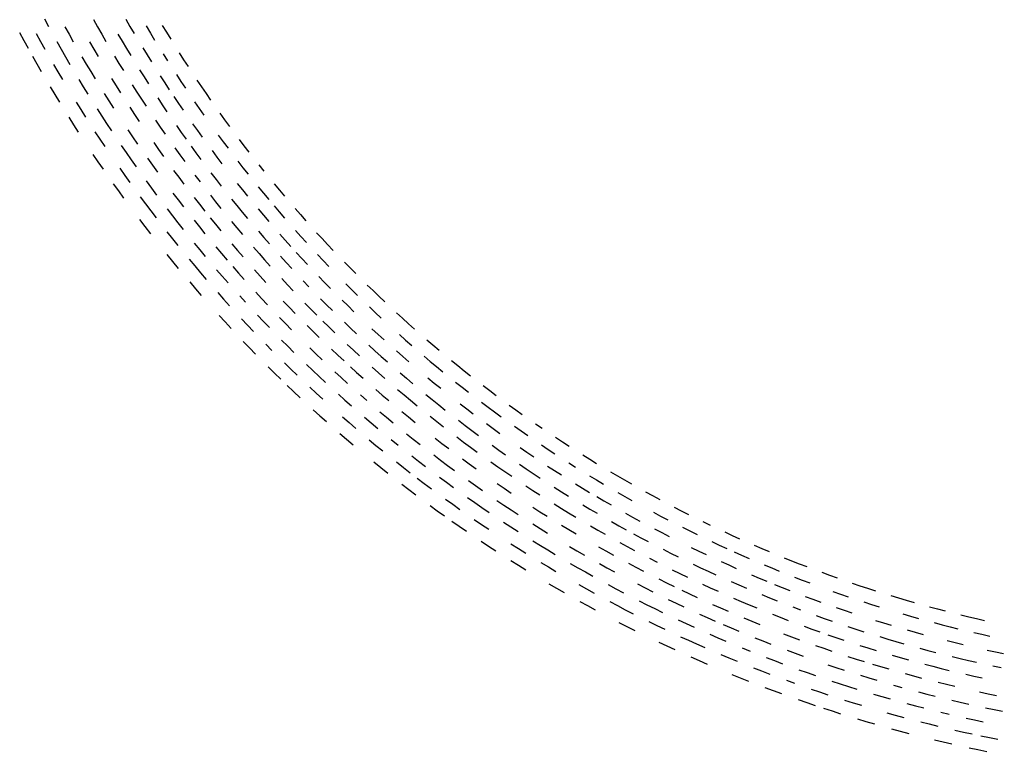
# Model space of a CAD drawing. Header units: metres. Extents: x -298 to 300, y -298 to 299.
# Drawn here: x -263.1 to -57, y -291.8 to -137.6 of the extents above; entities that cross this region are included whole.
import ezdxf

# ---------------------------------------------------------------- set-up
doc = ezdxf.new("R2010")
doc.units = ezdxf.units.M

msp = doc.modelspace()

# ---------------------------------------------------------------- linework, layer by layer
for p, q in [((-257.93048, -137.46767, -692.8203), (-257.059, -139.08412, -692.8203)), ((-247.60555, -137.65047, -692.8203), (-246.73317, -139.20198, -692.8203)), ((-240.76448, -137.5937, -692.8203), (-239.89262, -139.10219, -692.8203)), ((-253.60881, -139.1592, -692.8203), (-252.72682, -140.74843, -692.8203)), ((-246.73317, -139.20198, -692.8203), (-245.85109, -140.748, -692.8203)), ((-239.89262, -139.10219, -692.8203), (-239.0113, -140.60521, -692.8203)), ((-236.48625, -138.99913, -692.8203), (-235.60567, -140.4807, -692.8203)), ((-233.08955, -138.86073, -692.8203), (-232.20992, -140.32094, -692.8203)), ((-263.14932, -140.39293, -692.8203), (-262.25928, -142.04222, -692.8203)), ((-262.25928, -142.04222, -692.8203), (-261.35895, -143.68587, -692.8203)), ((-259.63626, -140.60548, -692.8203), (-258.74506, -142.23256, -692.8203)), ((-258.74506, -142.23256, -692.8203), (-257.84366, -143.85399, -692.8203)), ((-252.72682, -140.74843, -692.8203), (-251.83488, -142.33208, -692.8203)), ((-245.85109, -140.748, -692.8203), (-244.9593, -142.28838, -692.8203)), ((-242.42653, -140.69435, -692.8203), (-241.53517, -142.21321, -692.8203)), ((-241.53517, -142.21321, -692.8203), (-240.6343, -143.72646, -692.8203)), ((-235.60567, -140.4807, -692.8203), (-234.71577, -141.95668, -692.8203)), ((-232.20992, -140.32094, -692.8203), (-231.32112, -141.77559, -692.8203)), ((-255.28575, -142.30037, -692.8203), (-254.38399, -143.90004, -692.8203)), ((-254.38399, -143.90004, -692.8203), (-253.47224, -145.494, -692.8203)), ((-248.39262, -142.32802, -692.8203), (-247.49086, -143.88438, -692.8203)), ((-247.49086, -143.88438, -692.8203), (-246.57936, -145.43501, -692.8203)), ((-240.6343, -143.72646, -692.8203), (-239.72389, -145.23396, -692.8203)), ((-237.22044, -143.59438, -692.8203), (-236.31099, -145.08044, -692.8203)), ((-260.4483, -145.32384, -692.8203), (-259.52737, -146.95601, -692.8203)), ((-253.47224, -145.494, -692.8203), (-252.55049, -147.0822, -692.8203)), ((-250.02126, -145.48233, -692.8203), (-249.09966, -147.04881, -692.8203)), ((-243.1468, -145.35219, -692.8203), (-242.22615, -146.87547, -692.8203)), ((-236.31099, -145.08044, -692.8203), (-235.39223, -146.56075, -692.8203)), ((-232.90831, -144.89174, -692.8203), (-231.9908, -146.35065, -692.8203)), ((-229.51619, -144.66795, -692.8203), (-228.60017, -146.10555, -692.8203)), ((-228.60017, -146.10555, -692.8203), (-227.67513, -147.53734, -692.8203)), ((-259.52737, -146.95601, -692.8203), (-258.59625, -148.58237, -692.8203)), ((-256.0104, -147.07965, -692.8203), (-255.07866, -148.68378, -692.8203)), ((-249.09966, -147.04881, -692.8203), (-248.16823, -148.60947, -692.8203)), ((-242.22615, -146.87547, -692.8203), (-241.29597, -148.39291, -692.8203)), ((-237.8749, -148.23166, -692.8203), (-236.9363, -149.7217, -692.8203)), ((-255.07866, -148.68378, -692.8203), (-254.13686, -150.28197, -692.8203)), ((-250.67714, -150.24101, -692.8203), (-249.72566, -151.8115, -692.8203)), ((-248.16823, -148.60947, -692.8203), (-247.22707, -150.16423, -692.8203)), ((-243.78664, -150.05202, -692.8203), (-242.8365, -151.5792, -692.8203)), ((-236.9363, -149.7217, -692.8203), (-235.98836, -151.20581, -692.8203)), ((-233.52687, -149.50383, -692.8203), (-232.5804, -150.9665, -692.8203)), ((-230.12843, -149.25099, -692.8203), (-229.18361, -150.6923, -692.8203)), ((-225.79823, -150.38332, -692.8203), (-224.84639, -151.79736, -692.8203)), ((-256.70343, -151.81729, -692.8203), (-255.74184, -153.42575, -692.8203)), ((-249.72566, -151.8115, -692.8203), (-248.76433, -153.37595, -692.8203)), ((-242.8365, -151.5792, -692.8203), (-241.87679, -153.10036, -692.8203)), ((-239.40715, -151.41008, -692.8203), (-238.44856, -152.90968, -692.8203)), ((-232.5804, -150.9665, -692.8203), (-231.62477, -152.4232, -692.8203)), ((-229.18361, -150.6923, -692.8203), (-228.22975, -152.12764, -692.8203)), ((-224.84639, -151.79736, -692.8203), (-223.8857, -153.2054, -692.8203)), ((-255.74184, -153.42575, -692.8203), (-254.77019, -155.02812, -692.8203)), ((-245.31544, -153.25581, -692.8203), (-244.34517, -154.7925, -692.8203)), ((-238.44856, -152.90968, -692.8203), (-237.4806, -154.40321, -692.8203)), ((-237.4806, -154.40321, -692.8203), (-236.50328, -155.89061, -692.8203)), ((-234.06465, -154.15598, -692.8203), (-233.08894, -155.62192, -692.8203)), ((-230.65999, -153.87384, -692.8203), (-229.68617, -155.31837, -692.8203)), ((-223.8857, -153.2054, -692.8203), (-222.91621, -154.60736, -692.8203)), ((-251.25148, -155.04054, -692.8203), (-250.26982, -156.61452, -692.8203)), ((-250.26982, -156.61452, -692.8203), (-249.27834, -158.18228, -692.8203)), ((-246.8123, -156.48657, -692.8203), (-245.82167, -158.03258, -692.8203)), ((-244.34517, -154.7925, -692.8203), (-243.36525, -156.32306, -692.8203)), ((-239.92879, -156.12437, -692.8203), (-238.94063, -157.62712, -692.8203)), ((-233.08894, -155.62192, -692.8203), (-232.10408, -157.08165, -692.8203)), ((-229.68617, -155.31837, -692.8203), (-228.70326, -156.75674, -692.8203)), ((-226.29515, -154.98015, -692.8203), (-225.31447, -156.39722, -692.8203)), ((-225.31447, -156.39722, -692.8203), (-224.3249, -157.80804, -692.8203)), ((-252.79674, -158.21432, -692.8203), (-251.79506, -159.79803, -692.8203)), ((-245.82167, -158.03258, -692.8203), (-244.82137, -159.57233, -692.8203)), ((-238.94063, -157.62712, -692.8203), (-237.94301, -159.12363, -692.8203)), ((-220.95094, -157.3928, -692.8203), (-219.95525, -158.7762, -692.8203)), ((-251.79506, -159.79803, -692.8203), (-250.78346, -161.37543, -692.8203)), ((-244.82137, -159.57233, -692.8203), (-243.81142, -161.10574, -692.8203)), ((-234.5207, -158.84682, -692.8203), (-233.51558, -160.31549, -692.8203)), ((-233.51558, -160.31549, -692.8203), (-232.5012, -161.77779, -692.8203)), ((-230.10695, -159.98242, -692.8203), (-229.09477, -161.42331, -692.8203)), ((-226.71053, -159.61478, -692.8203), (-225.7007, -161.03432, -692.8203)), ((-219.95525, -158.7762, -692.8203), (-218.95088, -160.15329, -692.8203)), ((-247.26591, -161.2989, -692.8203), (-246.24507, -162.84764, -692.8203)), ((-246.24507, -162.84764, -692.8203), (-245.21455, -164.38991, -692.8203)), ((-240.36812, -160.87726, -692.8203), (-239.35005, -162.38264, -692.8203)), ((-239.35005, -162.38264, -692.8203), (-238.32259, -163.8816, -692.8203)), ((-229.09477, -161.42331, -692.8203), (-228.07356, -162.8578, -692.8203)), ((-225.7007, -161.03432, -692.8203), (-224.68202, -162.44748, -692.8203)), ((-221.30336, -162.00284, -692.8203), (-220.2787, -163.3883, -692.8203)), ((-241.76277, -164.15335, -692.8203), (-240.72414, -165.66742, -692.8203)), ((-234.89412, -163.57501, -692.8203), (-233.8593, -165.0459, -692.8203)), ((-230.44508, -164.68312, -692.8203), (-229.4034, -166.126, -692.8203)), ((-227.04338, -164.28584, -692.8203), (-226.00429, -165.70734, -692.8203)), ((-220.2787, -163.3883, -692.8203), (-219.24538, -164.7673, -692.8203)), ((-216.9163, -162.88837, -692.8203), (-215.88618, -164.24623, -692.8203)), ((-215.88618, -164.24623, -692.8203), (-214.84755, -165.5976, -692.8203)), ((-247.68956, -166.0689, -692.8203), (-246.63866, -167.62029, -692.8203)), ((-240.72414, -165.66742, -692.8203), (-239.67604, -167.17491, -692.8203)), ((-236.23958, -166.85992, -692.8203), (-235.18404, -168.33919, -692.8203)), ((-233.8593, -165.0459, -692.8203), (-232.81526, -166.51024, -692.8203)), ((-229.4034, -166.126, -692.8203), (-228.35268, -167.5623, -692.8203)), ((-226.00429, -165.70734, -692.8203), (-224.95625, -167.12228, -692.8203)), ((-222.61818, -165.25441, -692.8203), (-221.57307, -166.64806, -692.8203)), ((-221.57307, -166.64806, -692.8203), (-220.51924, -168.03511, -692.8203)), ((-246.63866, -167.62029, -692.8203), (-245.57808, -169.16505, -692.8203)), ((-242.06514, -168.9774, -692.8203), (-240.9962, -170.49324, -692.8203)), ((-239.67604, -167.17491, -692.8203), (-238.61845, -168.6758, -692.8203)), ((-235.18404, -168.33919, -692.8203), (-234.11928, -169.81178, -692.8203)), ((-217.15285, -167.50566, -692.8203), (-216.09377, -168.86488, -692.8203)), ((-216.09377, -168.86488, -692.8203), (-215.02614, -170.21744, -692.8203)), ((-212.74501, -168.28055, -692.8203), (-211.68114, -169.61205, -692.8203)), ((-240.9962, -170.49324, -692.8203), (-239.91777, -172.00232, -692.8203)), ((-230.69966, -169.41908, -692.8203), (-229.62825, -170.86343, -692.8203)), ((-229.62825, -170.86343, -692.8203), (-228.54774, -172.30103, -692.8203)), ((-226.22426, -170.41492, -692.8203), (-225.14668, -171.83112, -692.8203)), ((-222.83366, -169.93224, -692.8203), (-221.75917, -171.32712, -692.8203)), ((-243.4279, -172.23434, -692.8203), (-242.33842, -173.75879, -692.8203)), ((-236.47517, -171.6574, -692.8203), (-235.38957, -173.138, -692.8203)), ((-235.38957, -173.138, -692.8203), (-234.2947, -174.61176, -692.8203)), ((-221.75917, -171.32712, -692.8203), (-220.67598, -172.71521, -692.8203)), ((-217.30586, -172.15607, -692.8203), (-216.21754, -173.51616, -692.8203)), ((-212.86555, -172.9022, -692.8203), (-211.77269, -174.23434, -692.8203)), ((-209.52846, -172.2548, -692.8203), (-208.43974, -173.56598, -692.8203)), ((-242.33842, -173.75879, -692.8203), (-241.2394, -175.27634, -692.8203)), ((-237.73262, -174.99995, -692.8203), (-236.62599, -176.48839, -692.8203)), ((-230.86986, -174.18892, -692.8203), (-229.76845, -175.63423, -692.8203)), ((-226.35985, -175.15565, -692.8203), (-225.25252, -176.57257, -692.8203)), ((-222.96498, -174.64304, -692.8203), (-221.86092, -176.03862, -692.8203)), ((-216.21754, -173.51616, -692.8203), (-215.12074, -174.86935, -692.8203)), ((-211.77269, -174.23434, -692.8203), (-210.67146, -175.55957, -692.8203)), ((-208.43974, -173.56598, -692.8203), (-207.34279, -174.87027, -692.8203)), ((-236.62599, -176.48839, -692.8203), (-235.51003, -177.96983, -692.8203)), ((-229.76845, -175.63423, -692.8203), (-228.65804, -177.07257, -692.8203)), ((-225.25252, -176.57257, -692.8203), (-224.13628, -177.98251, -692.8203)), ((-221.86092, -176.03862, -692.8203), (-220.74812, -177.42723, -692.8203)), ((-218.48357, -175.47083, -692.8203), (-217.3744, -176.83821, -692.8203)), ((-217.3744, -176.83821, -692.8203), (-216.25673, -178.1986, -692.8203)), ((-209.56197, -176.87784, -692.8203), (-208.44423, -178.1891, -692.8203)), ((-235.51003, -177.96983, -692.8203), (-234.38481, -179.44421, -692.8203)), ((-232.07729, -177.53845, -692.8203), (-230.95482, -178.99127, -692.8203)), ((-230.95482, -178.99127, -692.8203), (-229.82329, -180.43698, -692.8203)), ((-216.25673, -178.1986, -692.8203), (-215.13051, -179.55193, -692.8203)), ((-212.90175, -177.55489, -692.8203), (-211.77968, -178.88713, -692.8203)), ((-211.77968, -178.88713, -692.8203), (-210.64925, -180.21227, -692.8203)), ((-208.44423, -178.1891, -692.8203), (-207.31825, -179.49329, -692.8203)), ((-205.12447, -177.458, -692.8203), (-204.00319, -178.74133, -692.8203)), ((-204.00319, -178.74133, -692.8203), (-202.87389, -180.01758, -692.8203)), ((-237.88545, -179.78703, -692.8203), (-236.74867, -181.27641, -692.8203)), ((-236.74867, -181.27641, -692.8203), (-235.60255, -182.7586, -692.8203)), ((-229.82329, -180.43698, -692.8203), (-228.6827, -181.87555, -692.8203)), ((-226.41023, -179.92816, -692.8203), (-225.2729, -181.34526, -692.8203)), ((-225.2729, -181.34526, -692.8203), (-224.12672, -182.7552, -692.8203)), ((-223.01125, -179.38539, -692.8203), (-221.87743, -180.78113, -692.8203)), ((-221.87743, -180.78113, -692.8203), (-220.73488, -182.16974, -692.8203)), ((-218.49654, -180.1833, -692.8203), (-217.3578, -181.55064, -692.8203)), ((-232.1067, -182.37158, -692.8203), (-230.95393, -183.82448, -692.8203)), ((-217.3578, -181.55064, -692.8203), (-216.21053, -182.91081, -692.8203)), ((-212.85274, -182.23715, -692.8203), (-211.70125, -183.56895, -692.8203)), ((-208.36357, -182.8411, -692.8203), (-207.20839, -184.14465, -692.8203)), ((-205.04192, -182.08028, -692.8203), (-203.89162, -183.36299, -692.8203)), ((-203.89162, -183.36299, -692.8203), (-202.73329, -184.63843, -692.8203)), ((-200.59132, -182.54865, -692.8203), (-199.43822, -183.80334, -692.8203)), ((-230.95393, -183.82448, -692.8203), (-229.79207, -185.27007, -692.8203)), ((-226.37459, -184.73099, -692.8203), (-225.2071, -186.14777, -692.8203)), ((-218.42372, -184.92522, -692.8203), (-217.25526, -186.29198, -692.8203)), ((-211.70125, -183.56895, -692.8203), (-210.54146, -184.8935, -692.8203)), ((-207.20839, -184.14465, -692.8203), (-206.04509, -185.44093, -692.8203)), ((-199.43822, -183.80334, -692.8203), (-198.27724, -185.05077, -692.8203)), ((-198.27724, -185.05077, -692.8203), (-197.10844, -186.29085, -692.8203)), ((-232.10878, -187.16151, -692.8203), (-230.9258, -188.61438, -692.8203)), ((-225.2071, -186.14777, -692.8203), (-224.03078, -187.55714, -692.8203)), ((-221.80794, -185.55327, -692.8203), (-220.63545, -186.94131, -692.8203)), ((-220.63545, -186.94131, -692.8203), (-219.45424, -188.32195, -692.8203)), ((-217.25526, -186.29198, -692.8203), (-216.0782, -187.65137, -692.8203)), ((-213.89049, -185.60931, -692.8203), (-212.71782, -186.94757, -692.8203)), ((-212.71782, -186.94757, -692.8203), (-211.53676, -188.2784, -692.8203)), ((-208.19704, -187.52052, -692.8203), (-207.01247, -188.82292, -692.8203)), ((-204.87367, -186.72986, -692.8203), (-203.69417, -188.01138, -692.8203)), ((-200.39275, -187.16728, -692.8203), (-199.21065, -188.42062, -692.8203)), ((-230.9258, -188.61438, -692.8203), (-229.73378, -190.05978, -692.8203)), ((-227.44121, -188.13913, -692.8203), (-226.25233, -189.56253, -692.8203)), ((-226.25233, -189.56253, -692.8203), (-225.05452, -190.97841, -692.8203)), ((-211.53676, -188.2784, -692.8203), (-210.34743, -189.60179, -692.8203)), ((-207.01247, -188.82292, -692.8203), (-205.81981, -190.11784, -692.8203)), ((-203.69417, -188.01138, -692.8203), (-202.50667, -189.28545, -692.8203)), ((-199.21065, -188.42062, -692.8203), (-198.02068, -189.6665, -692.8203)), ((-194.74767, -188.74883, -692.8203), (-193.55574, -189.96661, -692.8203)), ((-225.05452, -190.97841, -692.8203), (-223.84789, -192.38672, -692.8203)), ((-221.65175, -190.35358, -692.8203), (-220.44911, -191.74051, -692.8203)), ((-218.26442, -189.6951, -692.8203), (-217.066, -191.06075, -692.8203)), ((-217.066, -191.06075, -692.8203), (-215.85902, -192.41882, -692.8203)), ((-213.69868, -190.34778, -692.8203), (-212.49626, -191.68471, -692.8203)), ((-212.49626, -191.68471, -692.8203), (-211.28548, -193.01404, -692.8203)), ((-193.55574, -189.96661, -692.8203), (-192.35622, -191.1769, -692.8203)), ((-227.32265, -192.92792, -692.8203), (-226.10359, -194.35054, -692.8203)), ((-220.44911, -191.74051, -692.8203), (-219.23778, -193.11984, -692.8203)), ((-207.9439, -192.22597, -692.8203), (-206.72981, -193.52664, -692.8203)), ((-206.72981, -193.52664, -692.8203), (-205.50764, -194.81967, -692.8203)), ((-203.41023, -192.68503, -692.8203), (-202.19337, -193.9572, -692.8203)), ((-200.10783, -191.81105, -692.8203), (-198.89656, -193.06245, -692.8203)), ((-198.89656, -193.06245, -692.8203), (-197.67747, -194.30624, -692.8203)), ((-194.40425, -193.35881, -692.8203), (-193.1834, -194.57433, -692.8203)), ((-189.93456, -193.57466, -692.8203), (-188.71248, -194.76205, -692.8203)), ((-226.10359, -194.35054, -692.8203), (-224.87569, -195.76546, -692.8203)), ((-221.40822, -195.1804, -692.8203), (-220.17531, -196.56569, -692.8203)), ((-213.41963, -195.11205, -692.8203), (-212.18733, -196.4471, -692.8203)), ((-193.1834, -194.57433, -692.8203), (-191.95497, -195.78215, -692.8203)), ((-188.71248, -194.76205, -692.8203), (-187.48299, -195.94176, -692.8203)), ((-220.17531, -196.56569, -692.8203), (-218.93367, -197.94318, -692.8203)), ((-216.78929, -195.85551, -692.8203), (-215.55223, -197.21172, -692.8203)), ((-212.18733, -196.4471, -692.8203), (-210.94667, -197.77437, -692.8203)), ((-207.60347, -196.95592, -692.8203), (-206.35973, -198.25435, -692.8203)), ((-203.03902, -197.3825, -692.8203), (-201.79274, -198.65222, -692.8203)), ((-199.73592, -196.47844, -692.8203), (-198.49538, -197.7274, -692.8203)), ((-198.49538, -197.7274, -692.8203), (-197.247, -198.96855, -692.8203)), ((-195.21602, -196.77065, -692.8203), (-193.97374, -197.99118, -692.8203)), ((-187.48299, -195.94176, -692.8203), (-186.24611, -197.1137, -692.8203)), ((-221.13893, -199.96349, -692.8203), (-219.87587, -201.34705, -692.8203)), ((-213.05269, -199.90065, -692.8203), (-211.79033, -201.23328, -692.8203)), ((-206.35973, -198.25435, -692.8203), (-205.10786, -199.5449, -692.8203)), ((-201.79274, -198.65222, -692.8203), (-200.53847, -199.91406, -692.8203)), ((-193.97374, -197.99118, -692.8203), (-192.72383, -199.20389, -692.8203)), ((-189.47548, -198.17447, -692.8203), (-188.22456, -199.35887, -692.8203)), ((-188.22456, -199.35887, -692.8203), (-186.9662, -200.53539, -692.8203)), ((-183.75044, -199.4341, -692.8203), (-182.49171, -200.58246, -692.8203)), ((-219.87587, -201.34705, -692.8203), (-218.6042, -202.72264, -692.8203)), ((-216.4247, -200.67456, -692.8203), (-215.15736, -202.02837, -692.8203)), ((-215.15736, -202.02837, -692.8203), (-213.8816, -203.37416, -692.8203)), ((-211.79033, -201.23328, -692.8203), (-210.51964, -202.55792, -692.8203)), ((-208.4405, -200.40532, -692.8203), (-207.17506, -201.70894, -692.8203)), ((-207.17506, -201.70894, -692.8203), (-205.9015, -203.00455, -692.8203)), ((-199.27632, -201.168, -692.8203), (-198.00636, -202.41397, -692.8203)), ((-194.72704, -201.42712, -692.8203), (-193.45555, -202.64447, -692.8203)), ((-182.49171, -200.58246, -692.8203), (-181.22585, -201.7229, -692.8203)), ((-181.22585, -201.7229, -692.8203), (-179.95284, -202.85535, -692.8203)), ((-202.57997, -202.1023, -692.8203), (-201.30403, -203.369, -692.8203)), ((-201.30403, -203.369, -692.8203), (-200.02019, -204.62767, -692.8203)), ((-198.00636, -202.41397, -692.8203), (-196.72859, -203.6519, -692.8203)), ((-193.45555, -202.64447, -692.8203), (-192.17647, -203.85379, -692.8203)), ((-188.92885, -202.79446, -692.8203), (-187.64894, -203.97531, -692.8203)), ((-187.64894, -203.97531, -692.8203), (-186.36162, -205.14809, -692.8203)), ((-183.1473, -204.01709, -692.8203), (-181.85982, -205.16156, -692.8203)), ((-216.03499, -205.44966, -692.8203), (-214.73763, -206.80098, -692.8203)), ((-211.30482, -206.04153, -692.8203), (-210.00398, -207.363, -692.8203)), ((-207.95345, -205.18309, -692.8203), (-206.65804, -206.48352, -692.8203)), ((-194.14989, -206.10355, -692.8203), (-192.84908, -207.31715, -692.8203)), ((-181.85982, -205.16156, -692.8203), (-180.5652, -206.29788, -692.8203)), ((-177.3857, -205.0961, -692.8203), (-176.0916, -206.2043, -692.8203)), ((-214.73763, -206.80098, -692.8203), (-213.43178, -208.14412, -692.8203)), ((-206.65804, -206.48352, -692.8203), (-205.3545, -207.77574, -692.8203)), ((-202.03236, -206.84294, -692.8203), (-200.7267, -208.1061, -692.8203)), ((-200.7267, -208.1061, -692.8203), (-199.4131, -209.36101, -692.8203)), ((-197.42894, -207.12064, -692.8203), (-196.12163, -208.35483, -692.8203)), ((-192.84908, -207.31715, -692.8203), (-191.54063, -208.52254, -692.8203)), ((-189.59563, -206.24818, -692.8203), (-188.29399, -207.43314, -692.8203)), ((-188.29399, -207.43314, -692.8203), (-186.98497, -208.60988, -692.8203)), ((-183.76509, -207.46922, -692.8203), (-182.45595, -208.6175, -692.8203)), ((-176.0916, -206.2043, -692.8203), (-174.7906, -207.30435, -692.8203)), ((-207.37749, -209.98126, -692.8203), (-206.05196, -211.27795, -692.8203)), ((-196.12163, -208.35483, -692.8203), (-194.80663, -209.58076, -692.8203)), ((-186.98497, -208.60988, -692.8203), (-185.6686, -209.77838, -692.8203)), ((-182.45595, -208.6175, -692.8203), (-181.1396, -209.75749, -692.8203)), ((-177.95476, -208.54602, -692.8203), (-176.63902, -209.65775, -692.8203)), ((-176.63902, -209.65775, -692.8203), (-175.3163, -210.76115, -692.8203)), ((-172.16805, -209.47978, -692.8203), (-170.84657, -210.55508, -692.8203)), ((-210.795, -210.80562, -692.8203), (-209.46413, -212.12387, -692.8203)), ((-209.46413, -212.12387, -692.8203), (-208.12502, -213.43373, -692.8203)), ((-206.05196, -211.27795, -692.8203), (-204.71837, -212.56625, -692.8203)), ((-202.72328, -210.33551, -692.8203), (-201.39565, -211.60292, -692.8203)), ((-201.39565, -211.60292, -692.8203), (-200.0601, -212.86195, -692.8203)), ((-196.76253, -211.8459, -692.8203), (-195.42555, -213.07578, -692.8203)), ((-193.48396, -210.79842, -692.8203), (-192.15364, -212.00772, -692.8203)), ((-192.15364, -212.00772, -692.8203), (-190.81581, -213.20862, -692.8203)), ((-188.90126, -210.90851, -692.8203), (-187.57039, -212.08899, -692.8203)), ((-187.57039, -212.08899, -692.8203), (-186.23213, -213.26108, -692.8203)), ((-183.01399, -212.09038, -692.8203), (-181.67586, -213.23383, -692.8203)), ((-175.3163, -210.76115, -692.8203), (-173.98674, -211.8562, -692.8203)), ((-170.84657, -210.55508, -692.8203), (-169.51839, -211.62204, -692.8203)), ((-169.51839, -211.62204, -692.8203), (-168.18355, -212.68062, -692.8203)), ((-200.0601, -212.86195, -692.8203), (-198.71669, -214.11253, -692.8203)), ((-195.42555, -213.07578, -692.8203), (-194.08095, -214.29724, -692.8203)), ((-181.67586, -213.23383, -692.8203), (-180.33058, -214.3688, -692.8203)), ((-177.14815, -213.12752, -692.8203), (-175.80367, -214.23404, -692.8203)), ((-175.80367, -214.23404, -692.8203), (-174.45229, -215.33209, -692.8203)), ((-171.30711, -214.02113, -692.8203), (-169.95717, -215.0909, -692.8203)), ((-206.77773, -214.73512, -692.8203), (-205.42229, -216.02802, -692.8203)), ((-205.42229, -216.02802, -692.8203), (-204.05873, -217.31235, -692.8203)), ((-202.02705, -215.1176, -692.8203), (-200.66942, -216.38051, -692.8203)), ((-200.66942, -216.38051, -692.8203), (-199.30391, -217.63486, -692.8203)), ((-188.11766, -215.58505, -692.8203), (-186.75746, -216.7605, -692.8203)), ((-183.53377, -215.57988, -692.8203), (-182.17372, -216.72649, -692.8203)), ((-169.95717, -215.0909, -692.8203), (-168.60054, -216.15216, -692.8203)), ((-165.49413, -214.77249, -692.8203), (-164.1396, -215.80571, -692.8203)), ((-164.1396, -215.80571, -692.8203), (-162.77867, -216.83035, -692.8203)), ((-196.00648, -216.58826, -692.8203), (-194.63979, -217.81328, -692.8203)), ((-194.63979, -217.81328, -692.8203), (-193.26546, -219.02966, -692.8203)), ((-191.36882, -216.71465, -692.8203), (-190.00145, -217.9105, -692.8203)), ((-186.75746, -216.7605, -692.8203), (-185.38991, -217.92737, -692.8203)), ((-182.17372, -216.72649, -692.8203), (-180.8065, -217.86452, -692.8203)), ((-180.8065, -217.86452, -692.8203), (-179.4322, -218.99394, -692.8203)), ((-177.61879, -216.6133, -692.8203), (-176.25246, -217.72269, -692.8203)), ((-176.25246, -217.72269, -692.8203), (-174.87914, -218.82347, -692.8203)), ((-165.86748, -218.24898, -692.8203), (-164.49113, -219.28445, -692.8203)), ((-201.3077, -219.85515, -692.8203), (-199.92024, -221.11351, -692.8203)), ((-187.24434, -220.27629, -692.8203), (-185.85469, -221.44614, -692.8203)), ((-182.63301, -220.23515, -692.8203), (-181.24379, -221.37599, -692.8203)), ((-174.87914, -218.82347, -692.8203), (-173.49892, -219.91559, -692.8203)), ((-170.35713, -218.5749, -692.8203), (-168.97865, -219.6386, -692.8203)), ((-168.97865, -219.6386, -692.8203), (-167.59352, -220.6936, -692.8203)), ((-164.49113, -219.28445, -692.8203), (-163.10832, -220.31125, -692.8203)), ((-163.10832, -220.31125, -692.8203), (-161.71913, -221.3293, -692.8203)), ((-160.03761, -218.8539, -692.8203), (-158.65764, -219.85269, -692.8203)), ((-158.65764, -219.85269, -692.8203), (-157.27144, -220.8428, -692.8203)), ((-199.92024, -221.11351, -692.8203), (-198.52492, -222.36313, -692.8203)), ((-195.16054, -221.346, -692.8203), (-193.76399, -222.56557, -692.8203)), ((-193.76399, -222.56557, -692.8203), (-192.35982, -223.77634, -692.8203)), ((-190.49397, -221.43642, -692.8203), (-189.097, -222.62665, -692.8203)), ((-189.097, -222.62665, -692.8203), (-187.69258, -223.80809, -692.8203)), ((-185.85469, -221.44614, -692.8203), (-184.45778, -222.6072, -692.8203)), ((-181.24379, -221.37599, -692.8203), (-179.84743, -222.50807, -692.8203)), ((-176.66243, -221.22672, -692.8203), (-175.26714, -222.33, -692.8203)), ((-175.26714, -222.33, -692.8203), (-173.86491, -223.42447, -692.8203)), ((-170.71815, -222.07368, -692.8203), (-169.3177, -223.13956, -692.8203)), ((-169.3177, -223.13956, -692.8203), (-167.91057, -224.1966, -692.8203)), ((-167.91057, -224.1966, -692.8203), (-166.49684, -225.24478, -692.8203)), ((-164.80348, -222.77734, -692.8203), (-163.39876, -223.80603, -692.8203)), ((-163.39876, -223.80603, -692.8203), (-161.98763, -224.82585, -692.8203)), ((-158.9217, -223.33913, -692.8203), (-157.51357, -224.3308, -692.8203)), ((-157.51357, -224.3308, -692.8203), (-156.09932, -225.31361, -692.8203)), ((-154.48055, -222.79672, -692.8203), (-153.07594, -223.76048, -692.8203)), ((-195.71092, -224.8359, -692.8203), (-194.29243, -226.05891, -692.8203)), ((-194.29243, -226.05891, -692.8203), (-192.8662, -227.27303, -692.8203)), ((-189.52888, -226.17128, -692.8203), (-188.10219, -227.35535, -692.8203)), ((-184.86162, -226.1443, -692.8203), (-183.43523, -227.29904, -692.8203)), ((-181.64223, -224.90285, -692.8203), (-180.22368, -226.03735, -692.8203)), ((-180.22368, -226.03735, -692.8203), (-178.79808, -227.1629, -692.8203)), ((-175.61607, -225.8513, -692.8203), (-174.19179, -226.94788, -692.8203)), ((-171.04005, -225.58685, -692.8203), (-169.61751, -226.65466, -692.8203)), ((-169.61751, -226.65466, -692.8203), (-168.18831, -227.71352, -692.8203)), ((-150.2488, -225.66142, -692.8203), (-148.82637, -226.59851, -692.8203)), ((-148.82637, -226.59851, -692.8203), (-147.39806, -227.52663, -692.8203)), ((-188.10219, -227.35535, -692.8203), (-186.6681, -228.53041, -692.8203)), ((-174.19179, -226.94788, -692.8203), (-172.76057, -228.03549, -692.8203)), ((-168.18831, -227.71352, -692.8203), (-166.75252, -228.76337, -692.8203)), ((-163.6498, -227.31435, -692.8203), (-162.21663, -228.33566, -692.8203)), ((-162.21663, -228.33566, -692.8203), (-160.77705, -229.34795, -692.8203)), ((-157.7162, -227.83174, -692.8203), (-156.27992, -228.81573, -692.8203)), ((-156.27992, -228.81573, -692.8203), (-154.83748, -229.79066, -692.8203)), ((-153.25237, -227.25243, -692.8203), (-151.81984, -228.20836, -692.8203)), ((-151.81984, -228.20836, -692.8203), (-150.38136, -229.15524, -692.8203)), ((-188.54225, -230.86118, -692.8203), (-187.08604, -232.039, -692.8203)), ((-183.77797, -230.85335, -692.8203), (-182.32204, -232.00113, -692.8203)), ((-180.56084, -229.58142, -692.8203), (-179.11299, -230.70901, -692.8203)), ((-179.11299, -230.70901, -692.8203), (-177.65807, -231.82747, -692.8203)), ((-175.92583, -229.38701, -692.8203), (-174.4793, -230.48546, -692.8203)), ((-174.4793, -230.48546, -692.8203), (-173.02592, -231.57478, -692.8203)), ((-169.87794, -230.18358, -692.8203), (-168.42659, -231.24399, -692.8203)), ((-163.86128, -230.83585, -692.8203), (-162.40596, -231.8584, -692.8203)), ((-144.52419, -229.35582, -692.8203), (-143.07869, -230.25684, -692.8203)), ((-143.07869, -230.25684, -692.8203), (-141.62758, -231.14871, -692.8203)), ((-187.08604, -232.039, -692.8203), (-185.62245, -233.20764, -692.8203)), ((-182.32204, -232.00113, -692.8203), (-180.8589, -233.13974, -692.8203)), ((-173.02592, -231.57478, -692.8203), (-171.56575, -232.65495, -692.8203)), ((-168.42659, -231.24399, -692.8203), (-166.96858, -232.29523, -692.8203)), ((-162.40596, -231.8584, -692.8203), (-160.94429, -232.8718, -692.8203)), ((-160.94429, -232.8718, -692.8203), (-159.47627, -233.87596, -692.8203)), ((-157.87904, -231.34521, -692.8203), (-156.42073, -232.33015, -692.8203)), ((-156.42073, -232.33015, -692.8203), (-154.95625, -233.3059, -692.8203)), ((-151.93446, -231.71323, -692.8203), (-150.47398, -232.66078, -692.8203)), ((-150.47398, -232.66078, -692.8203), (-149.00758, -233.5991, -692.8203)), ((-147.48677, -231.02184, -692.8203), (-146.03072, -231.94142, -692.8203)), ((-138.70879, -232.90506, -692.8203), (-137.24117, -233.76941, -692.8203)), ((-179.38869, -234.26912, -692.8203), (-177.91145, -235.38922, -692.8203)), ((-174.72737, -234.03682, -692.8203), (-173.25166, -235.12764, -692.8203)), ((-168.6252, -234.78763, -692.8203), (-167.14497, -235.84004, -692.8203)), ((-154.95625, -233.3059, -692.8203), (-153.48567, -234.2724, -692.8203)), ((-143.10155, -233.75307, -692.8203), (-141.6285, -234.64503, -692.8203)), ((-141.6285, -234.64503, -692.8203), (-140.14989, -235.52771, -692.8203)), ((-137.24117, -233.76941, -692.8203), (-135.7682, -234.62453, -692.8203)), ((-135.7682, -234.62453, -692.8203), (-134.28987, -235.47035, -692.8203)), ((-182.67348, -235.5172, -692.8203), (-181.18819, -236.65802, -692.8203)), ((-181.18819, -236.65802, -692.8203), (-179.69576, -237.78947, -692.8203)), ((-177.91145, -235.38922, -692.8203), (-176.42717, -236.50003, -692.8203)), ((-173.25166, -235.12764, -692.8203), (-171.76918, -236.20914, -692.8203)), ((-167.14497, -235.84004, -692.8203), (-165.65816, -236.88313, -692.8203)), ((-162.5555, -235.39369, -692.8203), (-161.07164, -236.40793, -692.8203)), ((-161.07164, -236.40793, -692.8203), (-159.58144, -237.41283, -692.8203)), ((-156.52153, -235.85649, -692.8203), (-155.03493, -236.8328, -692.8203)), ((-155.03493, -236.8328, -692.8203), (-153.54222, -237.79973, -692.8203)), ((-150.5265, -236.17758, -692.8203), (-149.03804, -237.11617, -692.8203)), ((-146.05733, -235.44804, -692.8203), (-144.57353, -236.35855, -692.8203)), ((-144.57353, -236.35855, -692.8203), (-143.08412, -237.2597, -692.8203)), ((-173.43791, -238.6935, -692.8203), (-171.93306, -239.77608, -692.8203)), ((-168.78401, -238.34406, -692.8203), (-167.28145, -239.39738, -692.8203)), ((-162.66508, -238.94116, -692.8203), (-161.15895, -239.95601, -692.8203)), ((-149.03804, -237.11617, -692.8203), (-147.54372, -238.04538, -692.8203)), ((-141.58904, -238.15147, -692.8203), (-140.0884, -239.03383, -692.8203)), ((-140.0884, -239.03383, -692.8203), (-138.58229, -239.90672, -692.8203)), ((-137.17622, -237.26508, -692.8203), (-135.68129, -238.11972, -692.8203)), ((-135.68129, -238.11972, -692.8203), (-134.18105, -238.9649, -692.8203)), ((-131.31752, -237.13405, -692.8203), (-129.82356, -237.95184, -692.8203)), ((-129.82356, -237.95184, -692.8203), (-128.32454, -238.76024, -692.8203)), ((-176.68977, -240.02411, -692.8203), (-175.17635, -241.1272, -692.8203)), ((-175.17635, -241.1272, -692.8203), (-173.65602, -242.22073, -692.8203)), ((-171.93306, -239.77608, -692.8203), (-170.4214, -240.8492, -692.8203)), ((-167.28145, -239.39738, -692.8203), (-165.7723, -240.44127, -692.8203)), ((-165.7723, -240.44127, -692.8203), (-164.25664, -241.47562, -692.8203)), ((-161.15895, -239.95601, -692.8203), (-159.64644, -240.96136, -692.8203)), ((-159.64644, -240.96136, -692.8203), (-158.1277, -241.9572, -692.8203)), ((-155.07344, -240.37099, -692.8203), (-153.55849, -241.33807, -692.8203)), ((-150.53877, -239.70529, -692.8203), (-149.02815, -240.64389, -692.8203)), ((-149.02815, -240.64389, -692.8203), (-147.51167, -241.57297, -692.8203)), ((-144.53773, -239.87553, -692.8203), (-143.0262, -240.77637, -692.8203)), ((-143.0262, -240.77637, -692.8203), (-141.50905, -241.6677, -692.8203)), ((-125.31141, -240.34863, -692.8203), (-123.79743, -241.1286, -692.8203)), ((-123.79743, -241.1286, -692.8203), (-122.27863, -241.89902, -692.8203)), ((-167.37807, -242.96677, -692.8203), (-165.84651, -244.01117, -692.8203)), ((-153.55849, -241.33807, -692.8203), (-152.03755, -242.2956, -692.8203)), ((-147.51167, -241.57297, -692.8203), (-145.9894, -242.49248, -692.8203)), ((-135.55379, -241.62402, -692.8203), (-134.03157, -242.46835, -692.8203)), ((-134.03157, -242.46835, -692.8203), (-132.50404, -243.3031, -692.8203)), ((-129.64894, -241.44371, -692.8203), (-128.12798, -242.25092, -692.8203)), ((-128.12798, -242.25092, -692.8203), (-126.602, -243.04852, -692.8203)), ((-172.12886, -243.3047, -692.8203), (-170.59492, -244.37906, -692.8203)), ((-170.59492, -244.37906, -692.8203), (-169.05434, -245.44371, -692.8203)), ((-165.84651, -244.01117, -692.8203), (-164.30849, -245.04588, -692.8203)), ((-161.20604, -243.51562, -692.8203), (-159.67122, -244.52118, -692.8203)), ((-159.67122, -244.52118, -692.8203), (-158.13008, -245.5171, -692.8203)), ((-155.07161, -243.92007, -692.8203), (-153.53441, -244.88707, -692.8203)), ((-153.53441, -244.88707, -692.8203), (-151.9912, -245.84438, -692.8203)), ((-148.9778, -244.18188, -692.8203), (-147.4391, -245.11055, -692.8203)), ((-147.4391, -245.11055, -692.8203), (-145.89464, -246.02953, -692.8203)), ((-142.92775, -244.3027, -692.8203), (-141.38847, -245.19333, -692.8203)), ((-141.38847, -245.19333, -692.8203), (-139.84364, -246.07425, -692.8203)), ((-138.4582, -243.42166, -692.8203), (-136.92458, -244.2842, -692.8203)), ((-136.92458, -244.2842, -692.8203), (-135.38557, -245.13708, -692.8203)), ((-129.43349, -244.94366, -692.8203), (-127.89057, -245.74944, -692.8203)), ((-123.535225, -244.61493, -692.8203), (-121.994514, -245.38362, -692.8203)), ((-119.22669, -243.41113, -692.8203), (-117.69367, -244.15277, -692.8203)), ((-133.84126, -245.98029, -692.8203), (-132.2917, -246.81375, -692.8203)), ((-132.2917, -246.81375, -692.8203), (-130.73698, -247.63745, -692.8203)), ((-127.89057, -245.74944, -692.8203), (-126.34266, -246.5455, -692.8203)), ((-121.994514, -245.38362, -692.8203), (-120.44904, -246.14262, -692.8203)), ((-114.6139, -245.60707, -692.8203), (-113.06721, -246.31966, -692.8203)), ((-113.06721, -246.31966, -692.8203), (-111.51612, -247.0225, -692.8203)), ((-165.9532, -247.54385, -692.8203), (-164.39284, -248.57927, -692.8203)), ((-164.39284, -248.57927, -692.8203), (-162.82603, -249.60484, -692.8203)), ((-159.65578, -248.09178, -692.8203), (-158.09227, -249.08751, -692.8203)), ((-158.09227, -249.08751, -692.8203), (-156.52254, -250.07338, -692.8203)), ((-155.02931, -247.4797, -692.8203), (-153.46977, -248.44635, -692.8203)), ((-153.46977, -248.44635, -692.8203), (-151.90419, -249.40318, -692.8203)), ((-151.90419, -249.40318, -692.8203), (-150.33266, -250.35013, -692.8203)), ((-147.32591, -248.6578, -692.8203), (-145.75917, -249.57599, -692.8203)), ((-141.22713, -248.72795, -692.8203), (-139.66011, -249.60779, -692.8203)), ((-136.73763, -247.80688, -692.8203), (-135.1765, -248.65852, -692.8203)), ((-135.1765, -248.65852, -692.8203), (-133.61009, -249.50034, -692.8203)), ((-127.61219, -249.25545, -692.8203), (-126.042244, -250.04968, -692.8203)), ((-121.66932, -248.87506, -692.8203), (-120.10194, -249.63193, -692.8203)), ((-117.344, -247.63138, -692.8203), (-115.78455, -248.36108, -692.8203)), ((-115.78455, -248.36108, -692.8203), (-114.22053, -249.08098, -692.8203)), ((-108.40089, -248.39888, -692.8203), (-106.83686, -249.07234, -692.8203)), ((-106.83686, -249.07234, -692.8203), (-105.268684, -249.73598, -692.8203)), ((-145.75917, -249.57599, -692.8203), (-144.18672, -250.48431, -692.8203)), ((-139.66011, -249.60779, -692.8203), (-138.0876, -250.47775, -692.8203)), ((-130.46162, -251.15428, -692.8203), (-128.87968, -251.9664, -692.8203)), ((-126.042244, -250.04968, -692.8203), (-124.467354, -250.83403, -692.8203)), ((-120.10194, -249.63193, -692.8203), (-118.529854, -250.37892, -692.8203)), ((-112.65211, -249.79103, -692.8203), (-111.07923, -250.4912, -692.8203)), ((-111.07923, -250.4912, -692.8203), (-109.50196, -251.18144, -692.8203)), ((-102.12, -251.03355, -692.8203), (-100.53962, -251.6675, -692.8203)), ((-159.67323, -251.62631, -692.8203), (-158.08742, -252.62213, -692.8203)), ((-158.08742, -252.62213, -692.8203), (-156.49538, -253.60797, -692.8203)), ((-153.3647, -252.01538, -692.8203), (-151.77672, -252.97147, -692.8203)), ((-151.77672, -252.97147, -692.8203), (-150.18275, -253.91756, -692.8203)), ((-147.17192, -252.21431, -692.8203), (-145.58287, -253.13144, -692.8203)), ((-145.58287, -253.13144, -692.8203), (-143.98808, -254.03857, -692.8203)), ((-141.02489, -252.27118, -692.8203), (-139.43562, -253.14967, -692.8203)), ((-139.43562, -253.14967, -692.8203), (-137.8409, -254.01816, -692.8203)), ((-134.92647, -252.18794, -692.8203), (-133.3379, -253.02809, -692.8203)), ((-133.3379, -253.02809, -692.8203), (-131.7441, -253.85823, -692.8203)), ((-125.70069, -253.56067, -692.8203), (-124.10377, -254.3428, -692.8203)), ((-121.302986, -252.37292, -692.8203), (-119.71363, -253.12741, -692.8203)), ((-119.71363, -253.12741, -692.8203), (-118.11964, -253.8719, -692.8203)), ((-115.37177, -251.84322, -692.8203), (-113.78596, -252.56044, -692.8203)), ((-113.78596, -252.56044, -692.8203), (-112.19569, -253.26767, -692.8203)), ((-106.334724, -252.53215, -692.8203), (-104.74482, -253.19254, -692.8203)), ((-104.74482, -253.19254, -692.8203), (-103.150826, -253.84293, -692.8203)), ((-100.53962, -251.6675, -692.8203), (-98.95533, -252.29147, -692.8203)), ((-98.95533, -252.29147, -692.8203), (-97.367134, -252.90547, -692.8203)), ((-143.98808, -254.03857, -692.8203), (-142.38765, -254.93565, -692.8203)), ((-128.54109, -255.48837, -692.8203), (-126.932014, -256.2883, -692.8203)), ((-124.10377, -254.3428, -692.8203), (-122.50196, -255.11487, -692.8203)), ((-118.11964, -253.8719, -692.8203), (-116.521, -254.60635, -692.8203)), ((-109.00196, -254.65207, -692.8203), (-107.39863, -255.3292, -692.8203)), ((-107.39863, -255.3292, -692.8203), (-105.791145, -255.9962, -692.8203)), ((-99.95075, -255.11357, -692.8203), (-98.34486, -255.73376, -692.8203)), ((-94.17939, -254.10347, -692.8203), (-92.57996, -254.68742, -692.8203)), ((-92.57996, -254.68742, -692.8203), (-90.97694, -255.2613, -692.8203)), ((-151.68263, -256.50513, -692.8203), (-150.06636, -257.4506, -692.8203)), ((-150.06636, -257.4506, -692.8203), (-148.44423, -258.38586, -692.8203)), ((-145.36583, -256.69534, -692.8203), (-143.74867, -257.60104, -692.8203)), ((-143.74867, -257.60104, -692.8203), (-142.12587, -258.49652, -692.8203)), ((-139.17012, -256.69952, -692.8203), (-137.55312, -257.56625, -692.8203)), ((-137.55312, -257.56625, -692.8203), (-135.93071, -258.4228, -692.8203)), ((-133.02455, -256.56317, -692.8203), (-131.40858, -257.39127, -692.8203)), ((-131.40858, -257.39127, -692.8203), (-129.78743, -258.2092, -692.8203)), ((-126.932014, -256.2883, -692.8203), (-125.31788, -257.0781, -692.8203)), ((-119.284065, -256.6287, -692.8203), (-117.6681, -257.3704, -692.8203)), ((-117.6681, -257.3704, -692.8203), (-116.04749, -258.10193, -692.8203)), ((-113.310005, -256.045, -692.8203), (-111.69788, -256.74918, -692.8203)), ((-111.69788, -256.74918, -692.8203), (-110.08131, -257.4432, -692.8203)), ((-104.17951, -256.65308, -692.8203), (-102.56379, -257.29984, -692.8203)), ((-102.56379, -257.29984, -692.8203), (-100.94404, -257.93643, -692.8203)), ((-98.34486, -255.73376, -692.8203), (-96.735054, -256.34384, -692.8203)), ((-87.76026, -256.37875, -692.8203), (-86.146736, -256.9223, -692.8203)), ((-86.146736, -256.9223, -692.8203), (-84.529915, -257.4557, -692.8203)), ((-84.529915, -257.4557, -692.8203), (-82.909676, -257.97888, -692.8203)), ((-123.69892, -257.85773, -692.8203), (-122.07508, -258.62717, -692.8203)), ((-122.07508, -258.62717, -692.8203), (-120.44642, -259.38638, -692.8203)), ((-112.79267, -259.53436, -692.8203), (-111.15858, -260.2352, -692.8203)), ((-106.835396, -258.80066, -692.8203), (-105.20612, -259.46408, -692.8203)), ((-105.20612, -259.46408, -692.8203), (-103.5727, -260.11722, -692.8203)), ((-97.69282, -259.179, -692.8203), (-96.06141, -259.7849, -692.8203)), ((-91.88331, -258.11325, -692.8203), (-90.258736, -258.68268, -692.8203)), ((-90.258736, -258.68268, -692.8203), (-88.630684, -259.24188, -692.8203)), ((-79.659676, -258.99472, -692.8203), (-78.03004, -259.48727, -692.8203)), ((-78.03004, -259.48727, -692.8203), (-76.397224, -259.9696, -692.8203)), ((-145.18254, -260.22577, -692.8203), (-143.5431, -261.13028, -692.8203)), ((-143.5431, -261.13028, -692.8203), (-141.89803, -262.02448, -692.8203)), ((-138.86366, -260.25684, -692.8203), (-137.22432, -261.12155, -692.8203)), ((-137.22432, -261.12155, -692.8203), (-135.5796, -261.97595, -692.8203)), ((-132.66997, -260.1052, -692.8203), (-131.03175, -260.931, -692.8203)), ((-131.03175, -260.931, -692.8203), (-129.38844, -261.74646, -692.8203)), ((-129.38844, -261.74646, -692.8203), (-127.74, -262.55157, -692.8203)), ((-126.529976, -259.81436, -692.8203), (-124.893745, -260.60156, -692.8203)), ((-124.893745, -260.60156, -692.8203), (-123.25269, -261.37845, -692.8203)), ((-117.17512, -260.87402, -692.8203), (-115.53248, -261.6024, -692.8203)), ((-115.53248, -261.6024, -692.8203), (-113.88538, -262.3204, -692.8203)), ((-111.15858, -260.2352, -692.8203), (-109.52021, -260.92575, -692.8203)), ((-109.52021, -260.92575, -692.8203), (-107.87751, -261.606, -692.8203)), ((-100.29383, -261.39267, -692.8203), (-98.648445, -262.0149, -692.8203)), ((-96.06141, -259.7849, -692.8203), (-94.42628, -260.38055, -692.8203)), ((-91.144966, -261.541, -692.8203), (-89.49891, -262.10568, -692.8203)), ((-85.364265, -260.3295, -692.8203), (-83.72602, -260.8579, -692.8203)), ((-83.72602, -260.8579, -692.8203), (-82.08448, -261.376, -692.8203)), ((-76.397224, -259.9696, -692.8203), (-74.76154, -260.44165, -692.8203)), ((-71.48139, -261.35486, -692.8203), (-69.837105, -261.79596, -692.8203)), ((-69.837105, -261.79596, -692.8203), (-68.19013, -262.22675, -692.8203)), ((-135.5796, -261.97595, -692.8203), (-133.92958, -262.82, -692.8203)), ((-119.95606, -262.9012, -692.8203), (-118.30067, -263.647, -692.8203)), ((-118.30067, -263.647, -692.8203), (-116.64057, -264.3824, -692.8203)), ((-110.57783, -263.7253, -692.8203), (-108.91749, -264.41214, -692.8203)), ((-104.579475, -262.93542, -692.8203), (-102.924324, -263.58453, -692.8203)), ((-102.924324, -263.58453, -692.8203), (-101.26508, -264.22327, -692.8203)), ((-95.3462, -263.22824, -692.8203), (-93.68946, -263.81934, -692.8203)), ((-93.68946, -263.81934, -692.8203), (-92.02906, -264.4, -692.8203)), ((-89.49891, -262.10568, -692.8203), (-87.849434, -262.66003, -692.8203)), ((-77.14094, -262.86823, -692.8203), (-75.48701, -263.34488, -692.8203)), ((-75.48701, -263.34488, -692.8203), (-73.830086, -263.81113, -692.8203)), ((-64.88825, -263.0572, -692.8203), (-63.23347, -263.45682, -692.8203)), ((-63.23347, -263.45682, -692.8203), (-61.576244, -263.84604, -692.8203)), ((-61.576244, -263.84604, -692.8203), (-59.916637, -264.22485, -692.8203)), ((-136.9297, -264.64474, -692.8203), (-135.26274, -265.49728, -692.8203)), ((-135.26274, -265.49728, -692.8203), (-133.59047, -266.33932, -692.8203)), ((-130.61382, -264.47687, -692.8203), (-128.94823, -265.28964, -692.8203)), ((-128.94823, -265.28964, -692.8203), (-127.277596, -266.09192, -692.8203)), ((-124.42823, -264.13065, -692.8203), (-122.76496, -264.90454, -692.8203)), ((-122.76496, -264.90454, -692.8203), (-121.09693, -265.66797, -692.8203)), ((-114.97596, -265.1073, -692.8203), (-113.30689, -265.82175, -692.8203)), ((-113.30689, -265.82175, -692.8203), (-111.63331, -266.5257, -692.8203)), ((-108.91749, -264.41214, -692.8203), (-107.25294, -265.0885, -692.8203)), ((-97.93488, -265.46933, -692.8203), (-96.263985, -266.07666, -692.8203)), ((-88.69752, -265.52994, -692.8203), (-87.0265, -266.0792, -692.8203)), ((-82.8805, -264.26074, -692.8203), (-81.21766, -264.77344, -692.8203)), ((-81.21766, -264.77344, -692.8203), (-79.55158, -265.2757, -692.8203)), ((-70.50776, -264.71234, -692.8203), (-68.842415, -265.14728, -692.8203)), ((-68.842415, -265.14728, -692.8203), (-67.174446, -265.57175, -692.8203)), ((-67.174446, -265.57175, -692.8203), (-65.50379, -265.9857, -692.8203)), ((-123.92133, -267.6649, -692.8203), (-122.23597, -268.43552, -692.8203)), ((-117.74659, -267.16327, -692.8203), (-116.06452, -267.89508, -692.8203)), ((-116.06452, -267.89508, -692.8203), (-114.37788, -268.6163, -692.8203)), ((-108.2732, -267.90195, -692.8203), (-106.58668, -268.5742, -692.8203)), ((-102.23426, -267.05466, -692.8203), (-100.55329, -267.68896, -692.8203)), ((-100.55329, -267.68896, -692.8203), (-98.868416, -268.31268, -692.8203)), ((-96.263985, -266.07666, -692.8203), (-94.5893, -266.67346, -692.8203)), ((-92.91096, -267.2597, -692.8203), (-91.22895, -267.8354, -692.8203)), ((-91.22895, -267.8354, -692.8203), (-89.5434, -268.4005, -692.8203)), ((-87.0265, -266.0792, -692.8203), (-85.35206, -266.61792, -692.8203)), ((-81.993355, -267.66373, -692.8203), (-80.30915, -268.1708, -692.8203)), ((-76.21027, -266.24872, -692.8203), (-74.535164, -266.71945, -692.8203)), ((-74.535164, -266.71945, -692.8203), (-72.85706, -267.17963, -692.8203)), ((-62.15492, -266.78204, -692.8203), (-60.47688, -267.16446, -692.8203)), ((-60.47688, -267.16446, -692.8203), (-58.79646, -267.5363, -692.8203)), ((-128.54253, -268.8021, -692.8203), (-126.84968, -269.60184, -692.8203)), ((-126.84968, -269.60184, -692.8203), (-125.151924, -270.39087, -692.8203)), ((-122.23597, -268.43552, -692.8203), (-120.54572, -269.19553, -692.8203)), ((-120.54572, -269.19553, -692.8203), (-118.85078, -269.9449, -692.8203)), ((-110.99122, -270.0269, -692.8203), (-109.29127, -270.7162, -692.8203)), ((-106.58668, -268.5742, -692.8203), (-104.896065, -269.2358, -692.8203)), ((-95.48707, -269.5283, -692.8203), (-93.79072, -270.12015, -692.8203)), ((-86.16187, -269.4989, -692.8203), (-84.46601, -270.0321, -692.8203)), ((-84.46601, -270.0321, -692.8203), (-82.76685, -270.55466, -692.8203)), ((-80.30915, -268.1708, -692.8203), (-78.62177, -268.66727, -692.8203)), ((-78.62177, -268.66727, -692.8203), (-76.931404, -269.1531, -692.8203)), ((-67.80616, -268.49683, -692.8203), (-66.117134, -268.9147, -692.8203)), ((-66.117134, -268.9147, -692.8203), (-64.425545, -269.32196, -692.8203)), ((-121.741646, -271.9369, -692.8203), (-120.029305, -272.6938, -692.8203)), ((-115.44703, -271.41162, -692.8203), (-113.73829, -272.12888, -692.8203)), ((-113.73829, -272.12888, -692.8203), (-112.02509, -272.8354, -692.8203)), ((-105.87873, -272.06262, -692.8203), (-104.16621, -272.71973, -692.8203)), ((-101.50251, -270.52713, -692.8203), (-99.79975, -271.15677, -692.8203)), ((-99.79975, -271.15677, -692.8203), (-98.09309, -271.7757, -692.8203)), ((-93.79072, -270.12015, -692.8203), (-92.09077, -270.7013, -692.8203)), ((-88.68006, -271.8315, -692.8203), (-86.96949, -272.38052, -692.8203)), ((-79.358955, -271.5677, -692.8203), (-77.650276, -272.0581, -692.8203)), ((-77.650276, -272.0581, -692.8203), (-75.93861, -272.53778, -692.8203)), ((-73.54163, -270.0929, -692.8203), (-71.842415, -270.54675, -692.8203)), ((-71.842415, -270.54675, -692.8203), (-70.14039, -270.98996, -692.8203)), ((-66.72828, -271.8442, -692.8203), (-65.01826, -272.25525, -692.8203)), ((-59.33601, -270.47977, -692.8203), (-57.634777, -270.84436, -692.8203)), ((-57.634777, -270.84436, -692.8203), (-55.931286, -271.19827, -692.8203)), ((-120.029305, -272.6938, -692.8203), (-118.312325, -273.43988, -692.8203)), ((-104.16621, -272.71973, -692.8203), (-102.44959, -273.36606, -692.8203)), ((-92.950386, -273.5679, -692.8203), (-91.22877, -274.1437, -692.8203)), ((-91.22877, -274.1437, -692.8203), (-89.50361, -274.70868, -692.8203)), ((-86.96949, -272.38052, -692.8203), (-85.2555, -272.91876, -692.8203)), ((-83.538216, -273.44623, -692.8203), (-81.817635, -273.96286, -692.8203)), ((-81.817635, -273.96286, -692.8203), (-80.09388, -274.4687, -692.8203)), ((-72.50648, -273.46478, -692.8203), (-70.78608, -273.9121, -692.8203)), ((-70.78608, -273.9121, -692.8203), (-69.062996, -274.3486, -692.8203)), ((-65.01826, -272.25525, -692.8203), (-63.305676, -272.65552, -692.8203)), ((-63.305676, -272.65552, -692.8203), (-61.59071, -273.045, -692.8203)), ((-58.153576, -273.79163, -692.8203), (-56.43159, -274.14874, -692.8203)), ((-113.133675, -275.61322, -692.8203), (-111.39857, -276.31592, -692.8203)), ((-108.5857, -274.21603, -692.8203), (-106.859566, -274.89014, -692.8203)), ((-106.859566, -274.89014, -692.8203), (-105.12928, -275.55334, -692.8203)), ((-99.00446, -274.6263, -692.8203), (-97.27601, -275.24014, -692.8203)), ((-97.27601, -275.24014, -692.8203), (-95.54383, -275.8431, -692.8203)), ((-86.042854, -275.80603, -692.8203), (-84.30738, -276.33838, -692.8203)), ((-76.63703, -275.44778, -692.8203), (-74.90412, -275.92102, -692.8203)), ((-74.90412, -275.92102, -692.8203), (-73.16828, -276.38336, -692.8203)), ((-69.062996, -274.3486, -692.8203), (-67.337166, -274.77426, -692.8203)), ((-63.877758, -275.59296, -692.8203), (-62.1443, -275.986, -692.8203)), ((-62.1443, -275.986, -692.8203), (-60.408398, -276.36813, -692.8203)), ((-111.39857, -276.31592, -692.8203), (-109.659004, -277.0077, -692.8203)), ((-101.65638, -276.84708, -692.8203), (-99.91395, -277.47754, -692.8203)), ((-92.068184, -277.01633, -692.8203), (-90.32496, -277.58652, -692.8203)), ((-90.32496, -277.58652, -692.8203), (-88.57819, -278.14575, -692.8203)), ((-88.57819, -278.14575, -692.8203), (-86.82795, -278.69397, -692.8203)), ((-84.30738, -276.33838, -692.8203), (-82.56861, -276.8598, -692.8203)), ((-79.08149, -277.86984, -692.8203), (-77.33332, -278.35837, -692.8203)), ((-69.68806, -277.27524, -692.8203), (-67.943855, -277.70477, -692.8203)), ((-67.943855, -277.70477, -692.8203), (-66.19703, -278.12332, -692.8203)), ((-106.16718, -278.35834, -692.8203), (-104.414986, -279.0172, -692.8203)), ((-104.414986, -279.0172, -692.8203), (-102.6587, -279.665, -692.8203)), ((-96.417366, -278.70557, -692.8203), (-94.6634, -279.30304, -692.8203)), ((-94.6634, -279.30304, -692.8203), (-92.90571, -279.88953, -692.8203)), ((-83.31739, -279.7574, -692.8203), (-81.55726, -280.27252, -692.8203)), ((-81.55726, -280.27252, -692.8203), (-79.79383, -280.77655, -692.8203)), ((-73.82789, -279.30246, -692.8203), (-72.07081, -279.75797, -692.8203)), ((-72.07081, -279.75797, -692.8203), (-70.31098, -280.20242, -692.8203)), ((-60.941296, -279.31296, -692.8203), (-59.18452, -279.68747, -692.8203)), ((-59.18452, -279.68747, -692.8203), (-57.425488, -280.05093, -692.8203)), ((-99.1341, -280.92743, -692.8203), (-97.365974, -281.54202, -692.8203)), ((-97.365974, -281.54202, -692.8203), (-95.59406, -282.14548, -692.8203)), ((-89.379585, -281.02924, -692.8203), (-87.61121, -281.58246, -692.8203)), ((-87.61121, -281.58246, -692.8203), (-85.839424, -282.1245, -692.8203)), ((-76.25782, -281.75137, -692.8203), (-74.4853, -282.2221, -692.8203)), ((-74.4853, -282.2221, -692.8203), (-72.70991, -282.68167, -692.8203)), ((-66.78309, -281.05807, -692.8203), (-65.015205, -281.46924, -692.8203)), ((-65.015205, -281.46924, -692.8203), (-63.244823, -281.86932, -692.8203)), ((-93.81837, -282.73776, -692.8203), (-92.03901, -283.31888, -692.8203)), ((-92.03901, -283.31888, -692.8203), (-90.25605, -283.8888, -692.8203)), ((-80.50428, -283.6838, -692.8203), (-78.71949, -284.18118, -692.8203)), ((-78.71949, -284.18118, -692.8203), (-76.93165, -284.66733, -692.8203)), ((-69.15064, -283.5673, -692.8203), (-67.36695, -283.9933, -692.8203)), ((-59.696667, -282.63602, -692.8203), (-57.91908, -283.00262, -692.8203)), ((-57.91908, -283.00262, -692.8203), (-56.139294, -283.35806, -692.8203)), ((-86.679695, -284.99496, -692.8203), (-84.88636, -285.53116, -692.8203)), ((-84.88636, -285.53116, -692.8203), (-83.08973, -286.0561, -692.8203)), ((-73.34705, -285.60583, -692.8203), (-71.55042, -286.0582, -692.8203)), ((-71.55042, -286.0582, -692.8203), (-69.750984, -286.49924, -692.8203)), ((-63.79176, -284.81168, -692.8203), (-62.000378, -285.20395, -692.8203)), ((-62.000378, -285.20395, -692.8203), (-60.206615, -285.58502, -692.8203)), ((-79.48676, -287.072, -692.8203), (-77.68061, -287.56293, -692.8203)), ((-77.68061, -287.56293, -692.8203), (-75.87141, -288.0425, -692.8203)), ((-66.14405, -287.34738, -692.8203), (-64.33668, -287.7544, -692.8203)), ((-64.33668, -287.7544, -692.8203), (-62.526867, -288.15005, -692.8203)), ((-60.71455, -288.53436, -692.8203), (-58.899914, -288.90726, -692.8203)), ((-70.4264, -289.41287, -692.8203), (-68.60584, -289.84683, -692.8203)), ((-68.60584, -289.84683, -692.8203), (-66.78254, -290.26932, -692.8203)), ((-58.899914, -288.90726, -692.8203), (-57.08296, -289.26874, -692.8203)), ((-63.128307, -291.0799, -692.8203), (-61.297436, -291.46793, -692.8203)), ((-61.297436, -291.46793, -692.8203), (-59.464184, -291.84445, -692.8203))]:
    msp.add_line(p, q)

doc.saveas('drawing.dxf')
